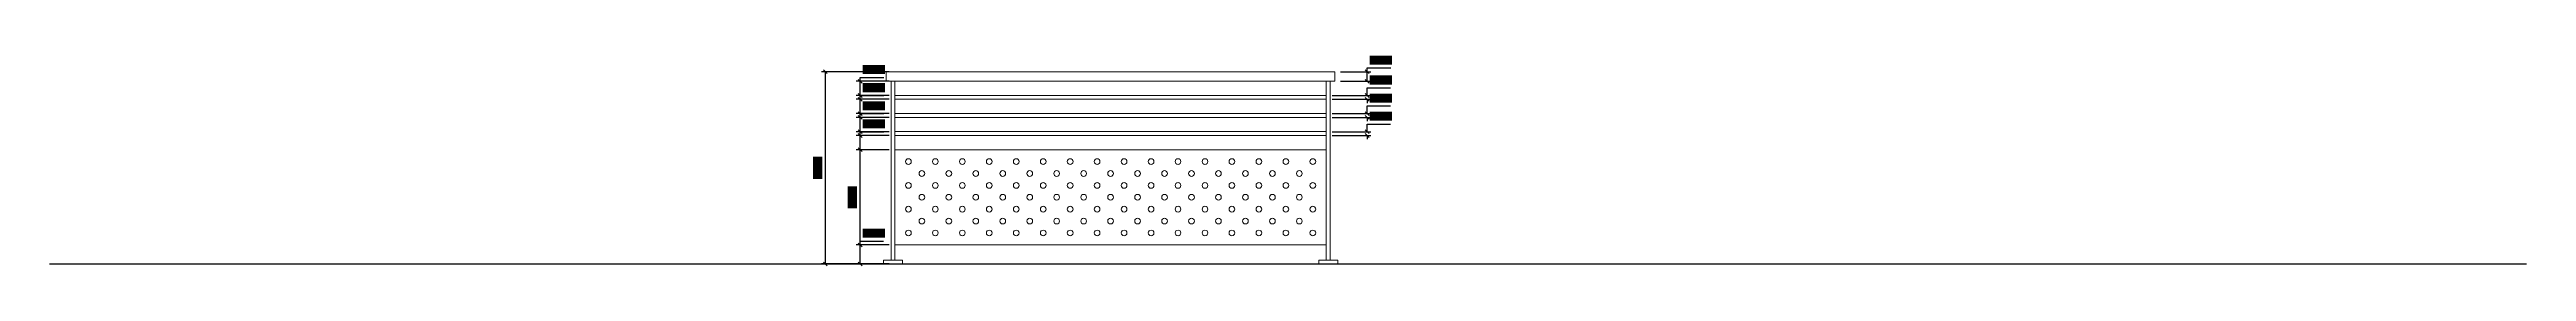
# Model space of a CAD drawing. Header units: millimetres. Extents: x -223503 to -221183, y 15861 to 17311.
# Drawn here: x -222481 to -221183, y 16886 to 16996 of the extents above; entities that cross this region are included whole.
import ezdxf

# ---------------------------------------------------------------- set-up
doc = ezdxf.new("R2010")
doc.units = ezdxf.units.MM
doc.layers.add('10 ASTEC - COTATIONS', color=7, linetype='Continuous')
doc.styles.get("Standard").update_dxf_attribs({"font": 'arial.ttf'})
doc.dimstyles.new('COTES - 1-100', dxfattribs={"dimscale": 0.001, "dimtxt": 400, "dimasz": 200, "dimexe": 200, "dimexo": 100, "dimgap": 200, "dimtad": 1, "dimtoh": 1, "dimzin": 0, "dimdsep": 46, "dimtxsty": 'Standard', "dimblk1": 'OBLIQUE', "dimblk2": 'OBLIQUE', "dimsah": 1, "dimcen": 0.09, "dimadec": 0, "dimazin": 0, "dimtfac": 1, "dimtdec": 4, "dimtofl": 0, "dimtmove": 0, "dimatfit": 3, "dimfxl": 1, "dimtfill": 2, "dimtfillclr": 9, "dimtolj": 1, "dimtzin": 0, "dimarcsym": 0})

# ---------------------------------------------------------------- blocks, each defined once
blk = doc.blocks.new('_Oblique')
at = {"color": 0, "linetype": 'ByBlock', "lineweight": -2}
blk.add_line((-0.5, -0.5), (0.5, 0.5), dxfattribs=at)
blk = doc.blocks.new('*D66')
at = {"layer": '10 ASTEC - COTATIONS', "color": 0, "lineweight": -2, "transparency": 16777216}
for p, q in [((-222040.7, 16987.5), (-222076.1, 16987.5)), ((-222074.1, 16886.5), (-222074.1, 16987.5)), ((-222040.7, 16886.5), (-222076.1, 16886.5))]:
    blk.add_line(p, q, dxfattribs=at)
at = {"layer": '10 ASTEC - COTATIONS', "color": 0, "lineweight": -2, "transparency": 16777216, "xscale": 2, "yscale": 2, "zscale": 2}
for p, rotation in [((-222074.1, 16987.5), 90), ((-222074.1, 16886.5), 270)]:
    blk.add_blockref('_Oblique', p, dxfattribs=dict(at, rotation=rotation))
at = {"layer": '10 ASTEC - COTATIONS', "color": 0, "lineweight": 5, "transparency": 16777216, "insert": (-222078.1, 16937), "char_height": 4, "attachment_point": 5, "rotation": 90, "bg_fill": 1, "box_fill_scale": 1.1, "bg_fill_color": 9, "bg_fill_transparency": 0}
blk.add_mtext('\\A1;1.01', dxfattribs=at)
blk = doc.blocks.new('*D67')
at = {"layer": '10 ASTEC - COTATIONS', "color": 0, "lineweight": -2, "transparency": 16777216}
for p, q in [((-222040.7, 16896.5), (-222057.9, 16896.5)), ((-222055.9, 16896.5), (-222055.9, 16898.5)), ((-222055.9, 16898.5), (-222043.6, 16898.5)), ((-222055.9, 16886.5), (-222055.9, 16896.5)), ((-222040.7, 16886.5), (-222057.9, 16886.5))]:
    blk.add_line(p, q, dxfattribs=at)
at = {"layer": '10 ASTEC - COTATIONS', "color": 0, "lineweight": -2, "transparency": 16777216, "xscale": 2, "yscale": 2, "zscale": 2}
for p, rotation in [((-222055.9, 16896.5), 90), ((-222055.9, 16886.5), 270)]:
    blk.add_blockref('_Oblique', p, dxfattribs=dict(at, rotation=rotation))
at = {"layer": '10 ASTEC - COTATIONS', "color": 0, "lineweight": 5, "transparency": 16777216, "insert": (-222048.8, 16902.6), "char_height": 4, "attachment_point": 5, "bg_fill": 1, "box_fill_scale": 1.1, "bg_fill_color": 9, "bg_fill_transparency": 0}
blk.add_mtext('\\A1;0.10', dxfattribs=at)
blk = doc.blocks.new('*D68')
at = {"layer": '10 ASTEC - COTATIONS', "color": 0, "lineweight": -2, "transparency": 16777216}
for p, q in [((-222040.7, 16946.5), (-222057.9, 16946.5)), ((-222055.9, 16896.5), (-222055.9, 16946.5)), ((-222040.7, 16896.5), (-222057.9, 16896.5))]:
    blk.add_line(p, q, dxfattribs=at)
at = {"layer": '10 ASTEC - COTATIONS', "color": 0, "lineweight": -2, "transparency": 16777216, "xscale": 2, "yscale": 2, "zscale": 2}
for p, rotation in [((-222055.9, 16946.5), 90), ((-222055.9, 16896.5), 270)]:
    blk.add_blockref('_Oblique', p, dxfattribs=dict(at, rotation=rotation))
at = {"layer": '10 ASTEC - COTATIONS', "color": 0, "lineweight": 5, "transparency": 16777216, "insert": (-222060, 16921.5), "char_height": 4, "attachment_point": 5, "rotation": 90, "bg_fill": 1, "box_fill_scale": 1.1, "bg_fill_color": 9, "bg_fill_transparency": 0}
blk.add_mtext('\\A1;0.50', dxfattribs=at)
blk = doc.blocks.new('*D69')
at = {"layer": '10 ASTEC - COTATIONS', "color": 0, "lineweight": -2, "transparency": 16777216}
for p, q in [((-222040.7, 16954), (-222057.9, 16954)), ((-222040.7, 16946.5), (-222057.9, 16946.5)), ((-222055.9, 16954), (-222055.9, 16956)), ((-222055.9, 16956), (-222043.5, 16956)), ((-222055.9, 16946.5), (-222055.9, 16954))]:
    blk.add_line(p, q, dxfattribs=at)
at = {"layer": '10 ASTEC - COTATIONS', "color": 0, "lineweight": -2, "transparency": 16777216, "xscale": 2, "yscale": 2, "zscale": 2}
for p, rotation in [((-222055.9, 16954), 90), ((-222055.9, 16946.5), 270)]:
    blk.add_blockref('_Oblique', p, dxfattribs=dict(at, rotation=rotation))
at = {"layer": '10 ASTEC - COTATIONS', "color": 0, "lineweight": 5, "transparency": 16777216, "insert": (-222048.7, 16960.1), "char_height": 4, "attachment_point": 5, "bg_fill": 1, "box_fill_scale": 1.1, "bg_fill_color": 9, "bg_fill_transparency": 0}
blk.add_mtext('\\A1;0.08', dxfattribs=at)
blk = doc.blocks.new('*D70')
at = {"layer": '10 ASTEC - COTATIONS', "color": 0, "lineweight": -2, "transparency": 16777216}
for p, q in [((-222040.7, 16963.5), (-222057.9, 16963.5)), ((-222055.9, 16963.5), (-222055.9, 16965.5)), ((-222055.9, 16965.5), (-222043.5, 16965.5)), ((-222055.9, 16956), (-222055.9, 16963.5)), ((-222040.7, 16956), (-222057.9, 16956))]:
    blk.add_line(p, q, dxfattribs=at)
at = {"layer": '10 ASTEC - COTATIONS', "color": 0, "lineweight": -2, "transparency": 16777216, "xscale": 2, "yscale": 2, "zscale": 2}
for p, rotation in [((-222055.9, 16963.5), 90), ((-222055.9, 16956), 270)]:
    blk.add_blockref('_Oblique', p, dxfattribs=dict(at, rotation=rotation))
at = {"layer": '10 ASTEC - COTATIONS', "color": 0, "lineweight": 5, "transparency": 16777216, "insert": (-222048.7, 16969.6), "char_height": 4, "attachment_point": 5, "bg_fill": 1, "box_fill_scale": 1.1, "bg_fill_color": 9, "bg_fill_transparency": 0}
blk.add_mtext('\\A1;0.08', dxfattribs=at)
blk = doc.blocks.new('*D71')
at = {"layer": '10 ASTEC - COTATIONS', "color": 0, "lineweight": -2, "transparency": 16777216}
for p, q in [((-222040.7, 16973), (-222057.9, 16973)), ((-222055.9, 16973), (-222055.9, 16975)), ((-222055.9, 16975), (-222043.5, 16975)), ((-222055.9, 16965.5), (-222055.9, 16973)), ((-222040.7, 16965.5), (-222057.9, 16965.5))]:
    blk.add_line(p, q, dxfattribs=at)
at = {"layer": '10 ASTEC - COTATIONS', "color": 0, "lineweight": -2, "transparency": 16777216, "xscale": 2, "yscale": 2, "zscale": 2}
for p, rotation in [((-222055.9, 16973), 90), ((-222055.9, 16965.5), 270)]:
    blk.add_blockref('_Oblique', p, dxfattribs=dict(at, rotation=rotation))
at = {"layer": '10 ASTEC - COTATIONS', "color": 0, "lineweight": 5, "transparency": 16777216, "insert": (-222048.7, 16979.1), "char_height": 4, "attachment_point": 5, "bg_fill": 1, "box_fill_scale": 1.1, "bg_fill_color": 9, "bg_fill_transparency": 0}
blk.add_mtext('\\A1;0.08', dxfattribs=at)
blk = doc.blocks.new('*D72')
at = {"layer": '10 ASTEC - COTATIONS', "color": 0, "lineweight": -2, "transparency": 16777216}
for p, q in [((-222040.7, 16982.5), (-222057.9, 16982.5)), ((-222040.7, 16975), (-222057.9, 16975)), ((-222055.9, 16982.5), (-222055.9, 16984.5)), ((-222055.9, 16984.5), (-222043.5, 16984.5)), ((-222055.9, 16975), (-222055.9, 16982.5))]:
    blk.add_line(p, q, dxfattribs=at)
at = {"layer": '10 ASTEC - COTATIONS', "color": 0, "lineweight": -2, "transparency": 16777216, "xscale": 2, "yscale": 2, "zscale": 2}
for p, rotation in [((-222055.9, 16982.5), 90), ((-222055.9, 16975), 270)]:
    blk.add_blockref('_Oblique', p, dxfattribs=dict(at, rotation=rotation))
at = {"layer": '10 ASTEC - COTATIONS', "color": 0, "lineweight": 5, "transparency": 16777216, "insert": (-222048.7, 16988.6), "char_height": 4, "attachment_point": 5, "bg_fill": 1, "box_fill_scale": 1.1, "bg_fill_color": 9, "bg_fill_transparency": 0}
blk.add_mtext('\\A1;0.08', dxfattribs=at)
blk = doc.blocks.new('*D73')
at = {"layer": '10 ASTEC - COTATIONS', "color": 0, "lineweight": -2, "transparency": 16777216}
for p, q in [((-221790.3, 16956), (-221790.3, 16960)), ((-221790.3, 16960), (-221778, 16960)), ((-221808.7, 16956), (-221788.3, 16956)), ((-221808.7, 16954), (-221788.3, 16954)), ((-221790.3, 16954), (-221790.3, 16952))]:
    blk.add_line(p, q, dxfattribs=at)
at = {"layer": '10 ASTEC - COTATIONS', "color": 0, "lineweight": -2, "transparency": 16777216, "xscale": 2, "yscale": 2, "zscale": 2}
for p, rotation in [((-221790.3, 16956), 270), ((-221790.3, 16954), 90)]:
    blk.add_blockref('_Oblique', p, dxfattribs=dict(at, rotation=rotation))
at = {"layer": '10 ASTEC - COTATIONS', "color": 0, "lineweight": 5, "transparency": 16777216, "insert": (-221783.1, 16964.1), "char_height": 4, "attachment_point": 5, "bg_fill": 1, "box_fill_scale": 1.1, "bg_fill_color": 9, "bg_fill_transparency": 0}
blk.add_mtext('\\A1;0.02', dxfattribs=at)
blk = doc.blocks.new('*D74')
at = {"layer": '10 ASTEC - COTATIONS', "color": 0, "lineweight": -2, "transparency": 16777216}
for p, q in [((-221808.7, 16975), (-221788.3, 16975)), ((-221808.7, 16973), (-221788.3, 16973)), ((-221790.3, 16975), (-221790.3, 16979)), ((-221790.3, 16979), (-221778, 16979)), ((-221790.3, 16973), (-221790.3, 16971))]:
    blk.add_line(p, q, dxfattribs=at)
at = {"layer": '10 ASTEC - COTATIONS', "color": 0, "lineweight": -2, "transparency": 16777216, "xscale": 2, "yscale": 2, "zscale": 2}
for p, rotation in [((-221790.3, 16975), 270), ((-221790.3, 16973), 90)]:
    blk.add_blockref('_Oblique', p, dxfattribs=dict(at, rotation=rotation))
at = {"layer": '10 ASTEC - COTATIONS', "color": 0, "lineweight": 5, "transparency": 16777216, "insert": (-221783.1, 16983.1), "char_height": 4, "attachment_point": 5, "bg_fill": 1, "box_fill_scale": 1.1, "bg_fill_color": 9, "bg_fill_transparency": 0}
blk.add_mtext('\\A1;0.02', dxfattribs=at)
blk = doc.blocks.new('*D75')
at = {"layer": '10 ASTEC - COTATIONS', "color": 0, "lineweight": -2, "transparency": 16777216}
for p, q in [((-221804.2, 16987.5), (-221788.3, 16987.5)), ((-221790.3, 16987.5), (-221790.3, 16989.5)), ((-221790.3, 16989.5), (-221777.9, 16989.5)), ((-221790.3, 16982.5), (-221790.3, 16987.5)), ((-221804.2, 16982.5), (-221788.3, 16982.5))]:
    blk.add_line(p, q, dxfattribs=at)
at = {"layer": '10 ASTEC - COTATIONS', "color": 0, "lineweight": -2, "transparency": 16777216, "xscale": 2, "yscale": 2, "zscale": 2}
for p, rotation in [((-221790.3, 16987.5), 90), ((-221790.3, 16982.5), 270)]:
    blk.add_blockref('_Oblique', p, dxfattribs=dict(at, rotation=rotation))
at = {"layer": '10 ASTEC - COTATIONS', "color": 0, "lineweight": 5, "transparency": 16777216, "insert": (-221783.1, 16993.6), "char_height": 4, "attachment_point": 5, "bg_fill": 1, "box_fill_scale": 1.1, "bg_fill_color": 9, "bg_fill_transparency": 0}
blk.add_mtext('\\A1;0.05', dxfattribs=at)
blk = doc.blocks.new('*D76')
at = {"layer": '10 ASTEC - COTATIONS', "color": 0, "lineweight": -2, "transparency": 16777216}
for p, q in [((-221808.7, 16965.5), (-221788.3, 16965.5)), ((-221808.7, 16963.5), (-221788.3, 16963.5)), ((-221790.3, 16965.5), (-221790.3, 16969.5)), ((-221790.3, 16969.5), (-221778, 16969.5)), ((-221790.3, 16963.5), (-221790.3, 16961.5))]:
    blk.add_line(p, q, dxfattribs=at)
at = {"layer": '10 ASTEC - COTATIONS', "color": 0, "lineweight": -2, "transparency": 16777216, "xscale": 2, "yscale": 2, "zscale": 2}
for p, rotation in [((-221790.3, 16965.5), 270), ((-221790.3, 16963.5), 90)]:
    blk.add_blockref('_Oblique', p, dxfattribs=dict(at, rotation=rotation))
at = {"layer": '10 ASTEC - COTATIONS', "color": 0, "lineweight": 5, "transparency": 16777216, "insert": (-221783.1, 16973.6), "char_height": 4, "attachment_point": 5, "bg_fill": 1, "box_fill_scale": 1.1, "bg_fill_color": 9, "bg_fill_transparency": 0}
blk.add_mtext('\\A1;0.02', dxfattribs=at)

msp = doc.modelspace()

# ---------------------------------------------------------------- linework, layer by layer
at = {"lineweight": 5}
for p, q in [((-222039.695, 16982.524), (-222039.695, 16888.524)), ((-222037.695, 16982.524), (-222037.695, 16888.524)), ((-221811.695, 16982.524), (-221811.695, 16888.524)), ((-221809.695, 16982.524), (-221809.695, 16888.524))]:
    msp.add_line(p, q, dxfattribs=at)
msp.add_line((-222480.544, 16886.524), (-221182.993, 16886.524))
for points in [[(-221807.195, 16982.524), (-222042.195, 16982.524), (-222042.195, 16987.524), (-221807.195, 16987.524)], [(-222037.695, 16946.524), (-221811.695, 16946.524), (-221811.695, 16982.524), (-222037.695, 16982.524)], [(-222037.695, 16973.024), (-221811.695, 16973.024), (-221811.695, 16975.024), (-222037.695, 16975.024)], [(-222037.695, 16963.524), (-221811.695, 16963.524), (-221811.695, 16965.524), (-222037.695, 16965.524)], [(-222037.695, 16954.024), (-221811.695, 16954.024), (-221811.695, 16956.024), (-222037.695, 16956.024)], [(-221811.695, 16896.524), (-222037.695, 16896.524), (-222037.695, 16946.524), (-221811.695, 16946.524)], [(-222033.695, 16888.524), (-222033.695, 16886.524), (-222043.695, 16886.524), (-222043.695, 16888.524)], [(-221805.695, 16888.524), (-221805.695, 16886.524), (-221815.695, 16886.524), (-221815.695, 16888.524)]]:
    msp.add_lwpolyline(points, close=True, dxfattribs=at)
for centre in [(-222030.632, 16940.274), (-222023.57, 16934.024), (-222016.507, 16940.274), (-222009.445, 16934.024), (-222002.382, 16940.274), (-221995.32, 16934.024), (-221988.257, 16940.274), (-221981.195, 16934.024), (-221974.132, 16940.274), (-221967.07, 16934.024), (-221960.007, 16940.274), (-221952.945, 16934.024), (-221945.882, 16940.274), (-221938.82, 16934.024), (-221931.757, 16940.274), (-221924.695, 16934.024), (-221917.632, 16940.274), (-221910.57, 16934.024), (-221903.507, 16940.274), (-221896.445, 16934.024), (-221889.382, 16940.274), (-221882.32, 16934.024), (-221875.257, 16940.274), (-221868.195, 16934.024), (-221861.132, 16940.274), (-221854.07, 16934.024), (-221847.007, 16940.274), (-221839.945, 16934.024), (-221832.882, 16940.274), (-221825.82, 16934.024), (-221818.757, 16940.274), (-222030.632, 16927.774), (-222023.57, 16921.524), (-222016.507, 16927.774), (-222009.445, 16921.524), (-222002.382, 16927.774), (-221995.32, 16921.524), (-221988.257, 16927.774), (-221981.195, 16921.524), (-221974.132, 16927.774), (-221967.07, 16921.524), (-221960.007, 16927.774), (-221952.945, 16921.524), (-221945.882, 16927.774), (-221938.82, 16921.524), (-221931.757, 16927.774), (-221924.695, 16921.524), (-221917.632, 16927.774), (-221910.57, 16921.524), (-221903.507, 16927.774), (-221896.445, 16921.524), (-221889.382, 16927.774), (-221882.32, 16921.524), (-221875.257, 16927.774), (-221868.195, 16921.524), (-221861.132, 16927.774), (-221854.07, 16921.524), (-221847.007, 16927.774), (-221839.945, 16921.524), (-221832.882, 16927.774), (-221825.82, 16921.524), (-221818.757, 16927.774), (-222030.632, 16915.274), (-222023.57, 16909.024), (-222016.507, 16915.274), (-222009.445, 16909.024), (-222002.382, 16915.274), (-221995.32, 16909.024), (-221988.257, 16915.274), (-221981.195, 16909.024), (-221974.132, 16915.274), (-221967.07, 16909.024), (-221960.007, 16915.274), (-221952.945, 16909.024), (-221945.882, 16915.274), (-221938.82, 16909.024), (-221931.757, 16915.274), (-221924.695, 16909.024), (-221917.632, 16915.274), (-221910.57, 16909.024), (-221903.507, 16915.274), (-221896.445, 16909.024), (-221889.382, 16915.274), (-221882.32, 16909.024), (-221875.257, 16915.274), (-221868.195, 16909.024), (-221861.132, 16915.274), (-221854.07, 16909.024), (-221847.007, 16915.274), (-221839.945, 16909.024), (-221832.882, 16915.274), (-221825.82, 16909.024), (-221818.757, 16915.274), (-222030.632, 16902.774), (-222016.507, 16902.774), (-222002.382, 16902.774), (-221988.257, 16902.774), (-221974.132, 16902.774), (-221960.007, 16902.774), (-221945.882, 16902.774), (-221931.757, 16902.774), (-221917.632, 16902.774), (-221903.507, 16902.774), (-221889.382, 16902.774), (-221875.257, 16902.774), (-221861.132, 16902.774), (-221847.007, 16902.774), (-221832.882, 16902.774), (-221818.757, 16902.774)]:
    msp.add_circle(centre, 1.5, dxfattribs=at)

# ---------------------------------------------------------------- dimensions: what is measured, and where the dimension line sits
at = {"layer": '10 ASTEC - COTATIONS', "lineweight": 5}
for base, p1, p2, picture, middle in [((-222074.065, 16987.524), (-222039.695, 16886.524), (-222039.695, 16987.524), '*D66', (-222078.107, 16937.024)), ((-222055.940531185, 16982.523587369), (-222039.694776652, 16975.023587369), (-222039.694776652, 16982.523587369), '*D72', (-222048.741349739, 16988.56587932)), ((-221790.302, 16975.024), (-221809.695, 16973.024), (-221809.695, 16975.024), '*D74', (-221783.127, 16983.066)), ((-221790.302, 16987.524), (-221805.195, 16982.524), (-221805.195, 16987.524), '*D75', (-221783.092, 16993.566)), ((-222055.940531185, 16973.023587369), (-222039.694776652, 16965.523587369), (-222039.694776652, 16973.023587369), '*D71', (-222048.741349739, 16979.06587932)), ((-222055.940531185, 16963.523587369), (-222039.694776652, 16956.023587369), (-222039.694776652, 16963.523587369), '*D70', (-222048.741349739, 16969.56587932)), ((-221790.302, 16965.524), (-221809.695, 16963.524), (-221809.695, 16965.524), '*D76', (-221783.127, 16973.566)), ((-222055.940531185, 16954.023587369), (-222039.694776652, 16946.523587369), (-222039.694776652, 16954.023587369), '*D69', (-222048.741349739, 16960.06587932)), ((-221790.302, 16956.024), (-221809.695, 16954.024), (-221809.695, 16956.024), '*D73', (-221783.127, 16964.066)), ((-222055.941, 16946.524), (-222039.695, 16896.524), (-222039.695, 16946.524), '*D68', (-222059.983, 16921.524)), ((-222055.941, 16896.524), (-222039.695, 16886.524), (-222039.695, 16896.524), '*D67', (-222048.752, 16902.566))]:
    dim = msp.add_linear_dim(base=base, p1=p1, p2=p2, angle=90, dimstyle='COTES - 1-100', override={"dimscale": 0.01, "dimlfac": 0.01}, dxfattribs=at)
    dim.commit()
    dim.dimension.update_dxf_attribs({"geometry": picture, "text_midpoint": middle})

doc.saveas('drawing.dxf')
